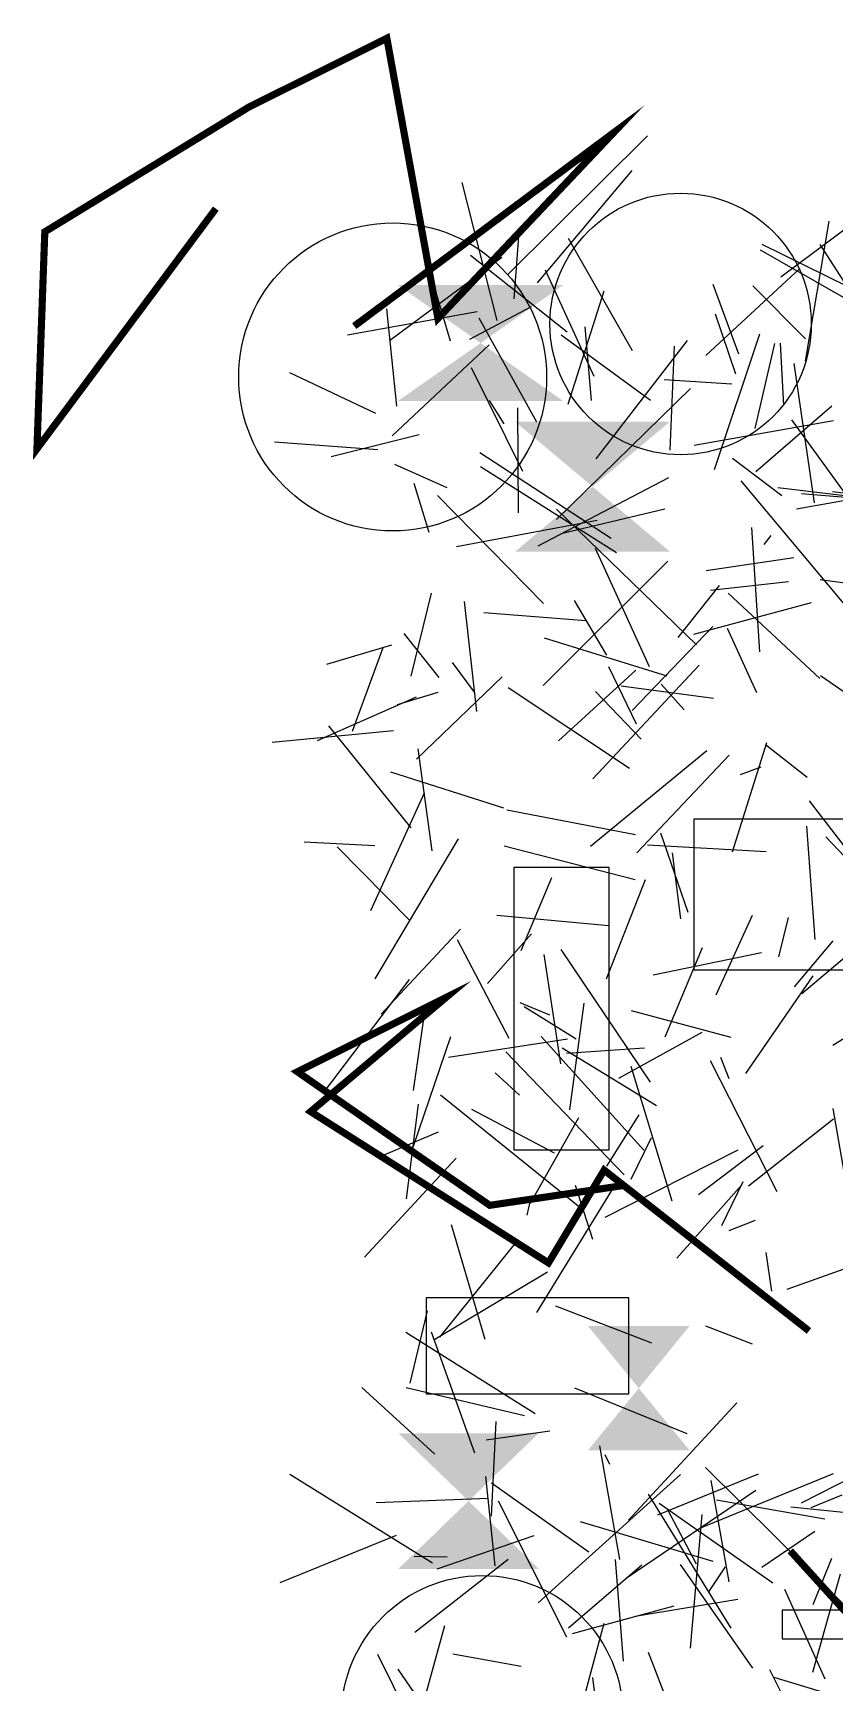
# Model space of a CAD drawing. Extents: x 39652501 to 39653363, y 39457785 to 39458687.
# Drawn here: x 39652502.9 to 39652559, y 39458539.7 to 39458655.1 of the extents above; entities that cross this region are included whole.
import ezdxf

# ---------------------------------------------------------------- set-up
doc = ezdxf.new("R2010")
doc.units = 0
doc.layers.get('0').update_dxf_attribs({"linetype": 'CONTINUOUS'})

msp = doc.modelspace()

# ---------------------------------------------------------------- linework, layer by layer
for p, q in [((39652536.1825, 39458638.2389), (39652545.9446, 39458647.924)), ((39652538.2376, 39458637.6361), (39652544.8625, 39458645.4886)), ((39652535.4073, 39458634.9963), (39652532.9631, 39458644.6552)), ((39652555.2746, 39458638.0499), (39652563.1171, 39458643.8986)), ((39652557.0067, 39458632.1613), (39652558.674, 39458641.9526)), ((39652536.6006, 39458636.5118), (39652536.9354, 39458640.8884)), ((39652544.886, 39458632.8705), (39652540.4069, 39458640.7319)), ((39652561.9326, 39458636.4092), (39652553.9819, 39458640.3105)), ((39652563.5412, 39458631.7877), (39652558.0313, 39458640.3105)), ((39652527.8755, 39458633.609), (39652535.7458, 39458639.4344)), ((39652540.3076, 39458634.1878), (39652533.5381, 39458639.5602)), ((39652563.4624, 39458634.4396), (39652553.8471, 39458639.912)), ((39652542.1941, 39458631.0788), (39652538.7978, 39458638.5267)), ((39652550.0305, 39458632.5589), (39652556.621, 39458638.648)), ((39652530.9524, 39458637.5269), (39652532.1144, 39458633.5711)), ((39652540.386, 39458629.1473), (39652542.8949, 39458637.07)), ((39652552.3288, 39458632.6365), (39652550.5485, 39458637.5137)), ((39652556.9985, 39458633.7217), (39652553.323, 39458637.4165)), ((39652527.6496, 39458635.825), (39652528.3492, 39458628.9997)), ((39652537.7854, 39458635.959), (39652533.4731, 39458633.68)), ((39652534.0015, 39458635.607), (39652524.9201, 39458633.9627)), ((39652538.1847, 39458627.8904), (39652534.1378, 39458635.1625)), ((39652541.5524, 39458634.5629), (39652541.9842, 39458629.4029)), ((39652550.6842, 39458635.4612), (39652552.0978, 39458631.2662)), ((39652539.8866, 39458633.9853), (39652546.1461, 39458629.4316)), ((39652542.3541, 39458625.3159), (39652548.7399, 39458633.599)), ((39652550.6308, 39458624.5671), (39652553.8019, 39458634.0682)), ((39652554.8444, 39458633.3906), (39652553.4631, 39458627.4398)), ((39652555.2404, 39458633.4056), (39652555.4622, 39458629.0377)), ((39652528.0663, 39458626.9323), (39652534.8579, 39458633.2981)), ((39652547.5198, 39458625.9262), (39652547.8288, 39458633.2052)), ((39652526.9023, 39458628.4988), (39652520.8802, 39458631.3415)), ((39652537.2028, 39458624.4323), (39652533.6065, 39458631.6784)), ((39652556.1829, 39458631.9887), (39652557.6199, 39458622.2384)), ((39652548.9453, 39458630.2332), (39652539.5711, 39458621.0731)), ((39652547.1108, 39458630.8699), (39652551.8437, 39458630.5542)), ((39652535.9061, 39458627.7698), (39652534.8845, 39458629.4048)), ((39652536.8289, 39458628.8762), (39652536.8806, 39458621.5311)), ((39652553.5342, 39458624.4162), (39652558.8521, 39458629.0225)), ((39652549.2063, 39458626.2773), (39652558.9706, 39458627.9946)), ((39652560.9795, 39458621.2429), (39652556.0549, 39458628.046)), ((39652527.0455, 39458625.9486), (39652519.8056, 39458626.4866)), ((39652529.9556, 39458626.993), (39652523.7751, 39458625.4455)), ((39652534.2024, 39458625.7625), (39652543.386, 39458619.7659)), ((39652551.8929, 39458625.3582), (39652555.3484, 39458622.7436)), ((39652528.2066, 39458624.9328), (39652531.8947, 39458623.3129)), ((39652543.7782, 39458618.7369), (39652534.2312, 39458624.7502)), ((39652530.6472, 39458620.1635), (39652529.6055, 39458623.5799)), ((39652538.2886, 39458619.2251), (39652547.4333, 39458624.0074)), ((39652560.4248, 39458614.3138), (39652552.4949, 39458623.7726)), ((39652564.3837, 39458622.1795), (39652555.0796, 39458623.2879)), ((39652556.379, 39458621.8219), (39652565.6818, 39458623.4741)), ((39652567.8398, 39458621.884), (39652558.8929, 39458622.9944)), ((39652538.6538, 39458615.1933), (39652531.2372, 39458622.7467)), ((39652556.7241, 39458622.8855), (39652563.522, 39458622.3176)), ((39652542.4156, 39458621.0078), (39652532.5674, 39458619.148)), ((39652549.3769, 39458612.2942), (39652539.556, 39458621.7942)), ((39652547.1454, 39458621.7807), (39652539.994, 39458620.0851)), ((39652553.217, 39458620.5092), (39652553.7808, 39458611.8062)), ((39652554.1129, 39458619.3148), (39652554.6124, 39458619.948)), ((39652542.283, 39458619.0582), (39652546.0541, 39458610.7805)), ((39652550.0574, 39458617.4973), (39652556.1973, 39458618.3969)), ((39652538.6255, 39458609.4475), (39652547.3594, 39458618.1466)), ((39652550.9591, 39458616.4416), (39652548.0623, 39458612.8163)), ((39652550.3439, 39458616.1174), (39652555.817, 39458616.7377)), ((39652563.4349, 39458616.1085), (39652558.0359, 39458616.8536)), ((39652529.3947, 39458610.0956), (39652530.8165, 39458615.9048)), ((39652533.9856, 39458607.6319), (39652533.1254, 39458615.3249)), ((39652540.8152, 39458615.3877), (39652543.0748, 39458611.5662)), ((39652557.407, 39458615.2279), (39652549.1741, 39458613.0273)), ((39652558.0126, 39458609.9469), (39652551.5863, 39458615.9037)), ((39652534.4753, 39458614.5511), (39652541.6293, 39458613.9966)), ((39652528.866, 39458613.0918), (39652531.3293, 39458610.0067)), ((39652547.3299, 39458610.0964), (39652538.7327, 39458612.7488)), ((39652544.862, 39458607.696), (39652550.5175, 39458613.5748)), ((39652551.5137, 39458613.4494), (39652553.5719, 39458608.955)), ((39652528.0067, 39458612.2708), (39652523.445, 39458610.9169)), ((39652527.4103, 39458612.0872), (39652525.2443, 39458606.2363)), ((39652533.8227, 39458608.9849), (39652532.2695, 39458611.0549)), ((39652539.6977, 39458605.5702), (39652545.1166, 39458610.517)), ((39652542.1013, 39458602.9081), (39652549.5654, 39458610.877)), ((39652545.1657, 39458606.7322), (39652543.2376, 39458610.7484)), ((39652535.7586, 39458610.0633), (39652529.7691, 39458604.278)), ((39652544.6755, 39458603.6253), (39652536.1878, 39458609.2721)), ((39652550.5654, 39458608.5267), (39652544.0992, 39458609.3926)), ((39652548.5046, 39458607.7506), (39652546.8915, 39458609.5336)), ((39652563.942, 39458606.0813), (39652558.052, 39458610.1225)), ((39652529.7336, 39458608.6319), (39652522.7958, 39458605.582)), ((39652528.4311, 39458608.1102), (39652531.2714, 39458608.9804)), ((39652545.4959, 39458605.6806), (39652542.2948, 39458609.0177)), ((39652528.1485, 39458606.2754), (39652519.6572, 39458605.4464)), ((39652529.3918, 39458599.4849), (39652523.6212, 39458606.6229)), ((39652529.8628, 39458605.0232), (39652530.8242, 39458597.8799)), ((39652550.0911, 39458604.8711), (39652541.9492, 39458598.1671)), ((39652551.6512, 39458604.5597), (39652545.1823, 39458597.7385)), ((39652554.27, 39458605.4215), (39652551.8718, 39458597.7722)), ((39652554.2056, 39458605.3198), (39652557.1305, 39458603.0256)), ((39652535.8782, 39458600.8493), (39652527.9644, 39458603.3736)), ((39652552.4504, 39458603.2127), (39652553.902, 39458603.7603)), ((39652530.2882, 39458601.9192), (39652526.5364, 39458593.6703)), ((39652563.9405, 39458592.7149), (39652557.2884, 39458601.3722)), ((39652536.0801, 39458600.7425), (39652545.1102, 39458599.0215)), ((39652548.7996, 39458593.557), (39652546.8703, 39458599.1141)), ((39652557.0797, 39458599.6066), (39652557.6734, 39458591.6696)), ((39652564.0761, 39458592.8735), (39652558.4339, 39458598.8532)), ((39652526.8335, 39458598.2189), (39652521.8985, 39458598.4785)), ((39652529.2895, 39458592.9927), (39652524.1943, 39458598.1412)), ((39652532.6687, 39458598.7024), (39652526.8514, 39458588.92)), ((39652545.0734, 39458595.8321), (39652535.9081, 39458598.1893)), ((39652554.258, 39458597.795), (39652545.9523, 39458598.261)), ((39652548.2825, 39458593.1101), (39652547.6811, 39458597.7206)), ((39652537.0798, 39458590.883), (39652539.2373, 39458596.0083)), ((39652543.0707, 39458588.91), (39652545.812, 39458595.8602)), ((39652565.8154, 39458595.5293), (39652556.7627, 39458587.8677)), ((39652543.2331, 39458592.6096), (39652535.3783, 39458593.3425)), ((39652550.7519, 39458587.794), (39652553.3029, 39458593.3588)), ((39652555.1342, 39458590.4427), (39652555.8282, 39458593.2106)), ((39652527.2848, 39458586.4378), (39652532.8391, 39458592.3918)), ((39652534.7281, 39458588.5924), (39652537.8081, 39458592.0624)), ((39652536.2613, 39458584.74), (39652532.6204, 39458591.6325)), ((39652546.1606, 39458581.6684), (39652539.8851, 39458590.9657)), ((39652546.3355, 39458589.1822), (39652553.9168, 39458590.7638)), ((39652549.7671, 39458591.0876), (39652547.1645, 39458584.8285)), ((39652558.9335, 39458591.5778), (39652556.2225, 39458588.3404)), ((39652538.6721, 39458590.6224), (39652539.841, 39458582.953)), ((39652568.182, 39458590.0137), (39652558.9243, 39458584.2532)), ((39652529.2462, 39458588.8522), (39652523.3026, 39458581.0173)), ((39652552.8263, 39458582.2795), (39652557.555, 39458589.1091)), ((39652537.0014, 39458587.2423), (39652539.0864, 39458586.3807)), ((39652541.4822, 39458587.1961), (39652540.47, 39458579.7391)), ((39652529.5466, 39458581.0899), (39652530.2816, 39458586.1045)), ((39652537.3081, 39458586.9679), (39652540.9513, 39458584.7014)), ((39652544.7966, 39458586.695), (39652551.7896, 39458584.832)), ((39652529.5605, 39458577.1878), (39652532.1534, 39458584.8845)), ((39652545.679, 39458576.9093), (39652538.501, 39458584.8806)), ((39652549.7397, 39458585.1581), (39652543.9163, 39458581.9384)), ((39652540.3461, 39458584.6789), (39652532.0049, 39458583.3929)), ((39652544.3179, 39458575.1843), (39652536.0126, 39458583.793)), ((39652539.9726, 39458584.0703), (39652546.5685, 39458580.0334)), ((39652540.2668, 39458583.7021), (39652545.7371, 39458584.0889)), ((39652544.7846, 39458582.7889), (39652547.639, 39458573.3713)), ((39652550.328, 39458583.1816), (39652554.9971, 39458574.0326)), ((39652551.0475, 39458583.43), (39652551.6468, 39458581.9289)), ((39652535.2674, 39458582.3366), (39652536.9637, 39458580.755)), ((39652541.4347, 39458572.7201), (39652531.4387, 39458580.7682)), ((39652529.8763, 39458580.13), (39652529.0241, 39458573.5187)), ((39652533.6184, 39458579.7865), (39652539.3986, 39458576.7278)), ((39652537.7373, 39458573.2083), (39652541.1313, 39458579.1977)), ((39652545.3349, 39458579.3826), (39652543.0593, 39458575.7977)), ((39652558.9729, 39458579.0903), (39652553.0079, 39458574.3882)), ((39652560.3892, 39458571.4996), (39652558.9504, 39458579.8248)), ((39652527.4857, 39458576.5933), (39652531.305, 39458578.1949)), ((39652542.9827, 39458572.2232), (39652552.2902, 39458576.9294)), ((39652546.1875, 39458577.7683), (39652544.7681, 39458574.8661)), ((39652554.0345, 39458577.2289), (39652549.5161, 39458573.7987)), ((39652532.5389, 39458576.3595), (39652526.1259, 39458569.4136)), ((39652538.1929, 39458565.5617), (39652543.9299, 39458574.8739)), ((39652547.9912, 39458569.3643), (39652552.5314, 39458574.4758)), ((39652551.1547, 39458571.6419), (39652552.6331, 39458574.7256)), ((39652537.7233, 39458573.3899), (39652537.4906, 39458572.3672)), ((39652542.1013, 39458570.6638), (39652540.9015, 39458574.4394)), ((39652532.1866, 39458571.7121), (39652534.5391, 39458563.6768)), ((39652553.4775, 39458571.9989), (39652551.6387, 39458571.2668)), ((39652531.3902, 39458563.8272), (39652536.9139, 39458570.6675)), ((39652554.6463, 39458567.0342), (39652554.2514, 39458569.7404)), ((39652561.0837, 39458569.08), (39652555.6946, 39458567.1569)), ((39652531.0533, 39458563.6835), (39652538.9374, 39458568.3937)), ((39652529.3096, 39458560.6136), (39652530.5194, 39458565.6668)), ((39652546.2432, 39458563.4001), (39652539.5117, 39458566.0028)), ((39652538.0612, 39458558.4679), (39652529.021, 39458564.1492)), ((39652530.7779, 39458564.1924), (39652533.8135, 39458555.7362)), ((39652553.3021, 39458563.3367), (39652550.0359, 39458564.5969)), ((39652531.0499, 39458555.6449), (39652525.9399, 39458560.2905)), ((39652537.3282, 39458558.3093), (39652529.0454, 39458560.2774)), ((39652540.831, 39458560.2716), (39652548.6973, 39458557.0765)), ((39652552.2067, 39458559.2182), (39652544.6071, 39458551.0152)), ((39652539.1065, 39458557.2506), (39652534.6388, 39458556.6025)), ((39652535.0078, 39458551.2925), (39652535.3321, 39458557.9274)), ((39652542.5795, 39458556.2227), (39652543.9814, 39458548.2699)), ((39652564.3207, 39458556.0735), (39652556.6987, 39458552.2145)), ((39652543.2942, 39458554.9087), (39652542.9709, 39458555.582)), ((39652530.8692, 39458547.9924), (39652520.8748, 39458554.2148)), ((39652534.6036, 39458554.0782), (39652535.2383, 39458547.8102)), ((39652548.2589, 39458554.2019), (39652538.2872, 39458545.2335)), ((39652546.6633, 39458551.3845), (39652553.7112, 39458554.2529)), ((39652549.6032, 39458550.4584), (39652558.9648, 39458554.2761)), ((39652559.8399, 39458544.9582), (39652550.0083, 39458554.7046)), ((39652550.378, 39458553.7927), (39652551.6316, 39458546.6898)), ((39652526.9248, 39458552.2549), (39652534.8086, 39458552.5533)), ((39652535.015, 39458553.6362), (39652541.8224, 39458548.8038)), ((39652553.5246, 39458553.0821), (39652544.435, 39458546.9283)), ((39652545.9803, 39458552.8412), (39652551.7776, 39458543.4591)), ((39652559.5587, 39458552.7694), (39652557.3888, 39458551.8704)), ((39652535.4697, 39458552.374), (39652540.273, 39458542.854)), ((39652554.7208, 39458546.6058), (39652546.7581, 39458552.1909)), ((39652547.3366, 39458551.7636), (39652549.3495, 39458547.9455)), ((39652549.7412, 39458551.3982), (39652548.9405, 39458542.0492)), ((39652550.7812, 39458552.4308), (39652558.3522, 39458551.1137)), ((39652561.8196, 39458551.3255), (39652555.9706, 39458551.9235)), ((39652550.5375, 39458548.1217), (39652541.259, 39458550.907)), ((39652557.6694, 39458550.2283), (39652553.959, 39458547.6894)), ((39652528.346, 39458549.9471), (39652520.1802, 39458546.6246)), ((39652537.9891, 39458549.9135), (39652531.1931, 39458547.5869)), ((39652529.5874, 39458548.4843), (39652531.9104, 39458548.4482)), ((39652529.6412, 39458543.1645), (39652536.1891, 39458548.2825)), ((39652543.6666, 39458548.2598), (39652544.2399, 39458541.1304)), ((39652558.8287, 39458548.3396), (39652557.5328, 39458545.0785)), ((39652540.3994, 39458543.486), (39652545.536, 39458547.8841)), ((39652548.2205, 39458547.9033), (39652553.2868, 39458540.6434)), ((39652551.3902, 39458547.7475), (39652550.224, 39458545.9923)), ((39652557.5132, 39458540.3749), (39652559.4594, 39458547.2556)), ((39652555.5412, 39458546.1807), (39652558.3526, 39458539.9028)), ((39652547.7942, 39458544.99), (39652540.6635, 39458543.0587)), ((39652545.0835, 39458544.2978), (39652552.2661, 39458545.4725)), ((39652531.7233, 39458543.6223), (39652529.0152, 39458533.8148)), ((39652542.8784, 39458543.7751), (39652540.9908, 39458536.7245)), ((39652531.1014, 39458533.4216), (39652527.0565, 39458541.6138)), ((39652532.2986, 39458541.6437), (39652537.0848, 39458540.7885)), ((39652545.9928, 39458541.7735), (39652549.1673, 39458533.5729)), ((39652534.3224, 39458532.1253), (39652528.4675, 39458540.5722)), ((39652542.2752, 39458538.6758), (39652542.102, 39458539.9888)), ((39652554.4863, 39458540.5527), (39652555.6454, 39458538.2305)), ((39652561.3437, 39458538.0239), (39652554.8259, 39458539.9981))]:
    msp.add_line(p, q)
at = {"const_width": 0.5}
for points in [[(39652525.3996, 39458634.6055), (39652543.5671, 39458648.1462), (39652531.2585, 39458635.1379), (39652527.6833, 39458654.7551), (39652518.0082, 39458649.9347), (39652503.7216, 39458641.2052), (39652503.1707, 39458626.0126), (39652515.7035, 39458642.8303)], [(39652557.253, 39458564.2611), (39652542.9054, 39458575.52), (39652539.002, 39458569.0248), (39652522.3416, 39458579.6159), (39652531.8235, 39458587.6027), (39652521.4195, 39458582.4016), (39652534.8932, 39458573.054), (39652544.3133, 39458574.4504)], [(39652625.9084, 39458500.7422), (39652616.7592, 39458502.4664), (39652601.3668, 39458515.5283), (39652587.4035, 39458507.0644), (39652595.5378, 39458501.2149), (39652587.4936, 39458515.0192), (39652569.8562, 39458533.5165), (39652555.9428, 39458548.8669)]]:
    msp.add_lwpolyline(points, dxfattribs=at)
for centre, radius in [((39652548.2609, 39458634.7557), 9.1554), ((39652528.087, 39458631.0464), 10.783), ((39652534.3686, 39458537.2654), 9.8697)]:
    msp.add_circle(centre, radius)
for points in [[(39652528.4465, 39458629.3562), (39652540.0513, 39458629.3562), (39652540.0513, 39458637.4851), (39652528.4465, 39458637.4851)], [(39652536.6641, 39458618.8147), (39652547.5191, 39458618.8147), (39652547.5191, 39458627.9204), (39652536.6641, 39458627.9204)], [(39652541.7663, 39458555.891), (39652548.894, 39458555.891), (39652548.894, 39458564.6071), (39652541.7663, 39458564.6071)], [(39652528.4849, 39458547.6029), (39652538.3272, 39458547.6029), (39652538.3272, 39458557.1028), (39652528.4849, 39458557.1028)]]:
    msp.add_solid(points)
for points in [[(39652549.1909, 39458589.5292), (39652568.6965, 39458589.5292), (39652568.6965, 39458600.0941), (39652549.1909, 39458600.0941)], [(39652536.5684, 39458576.9329), (39652543.2623, 39458576.9329), (39652543.2623, 39458596.7073), (39652536.5684, 39458596.7073)], [(39652530.4304, 39458559.8673, 19730366.2), (39652544.6306, 39458559.8673, 19730366.2), (39652544.6306, 39458566.5668, 19730366.2), (39652530.4304, 39458566.5668, 19730366.2)], [(39652555.3711, 39458542.7097), (39652568.4937, 39458542.7097), (39652568.4937, 39458544.7227), (39652555.3711, 39458544.7227)]]:
    msp.add_3dface(points)

doc.saveas('drawing.dxf')
